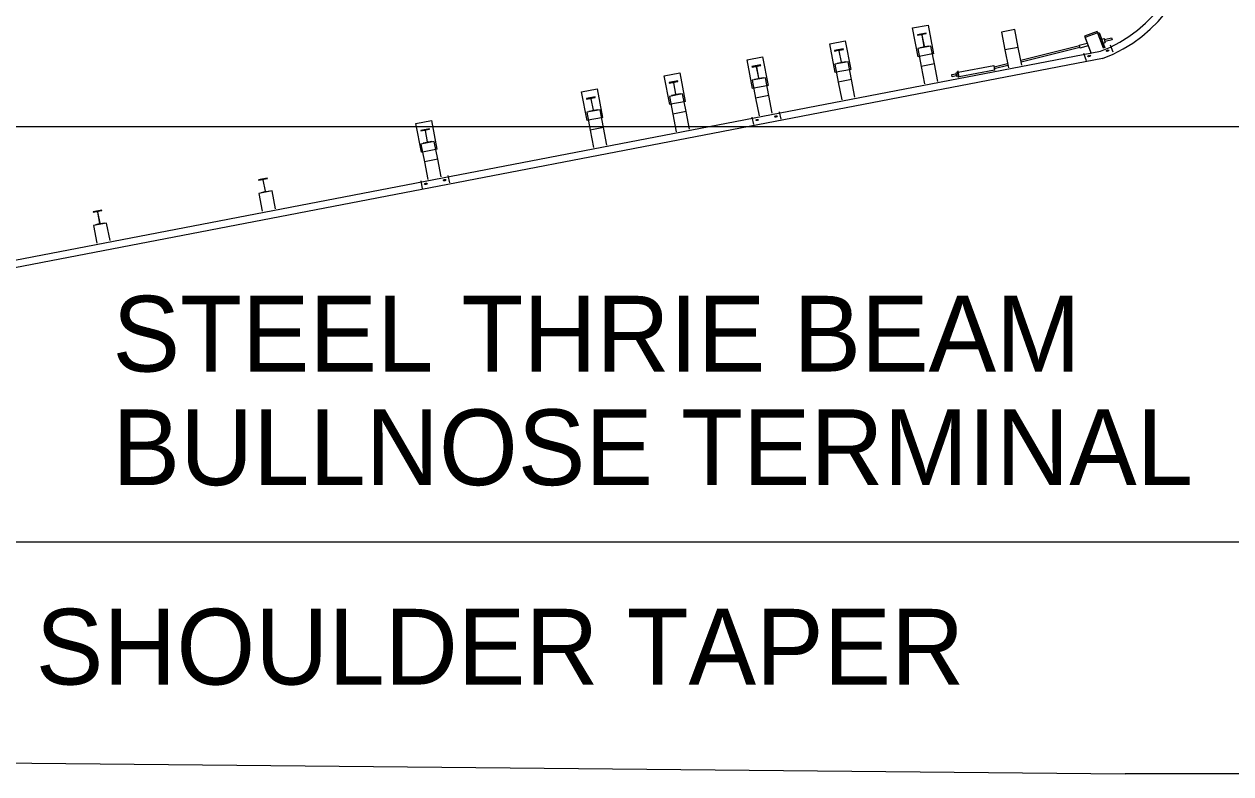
# Model space of a CAD drawing. Extents: x -617 to 43, y 30 to 431.
# Drawn here: x -333.54 to -288.8, y 305.35 to 333.15 of the extents above; entities that cross this region are included whole.
import ezdxf

# ---------------------------------------------------------------- set-up
doc = ezdxf.new("R2010")
doc.units = 0
for name, color, linetype in [('R_PL_ESH_PR', 7, 'Continuous'), ('R_PL_GRAILLT_PR', 7, 'Continuous'), ('R_PL_PCL_PR', 7, 'Continuous'), ('R_TS_DIM_PR', 7, 'Continuous'), ('R_TS_TS_PR', 7, 'Continuous')]:
    doc.layers.add(name, color=color, linetype=linetype)

msp = doc.modelspace()

# ---------------------------------------------------------------- linework, layer by layer
at = {"layer": 'R_PL_ESH_PR'}
for p in [(-482.656, 307.221), (-82.356, 305.355)]:
    msp.add_line(p, (-292.723, 305.355), dxfattribs=at)
at = {"layer": 'R_PL_GRAILLT_PR'}
for p, q in [((-300.598, 333.011), (-300.024, 333.121)), ((-300.393, 331.945), (-300.598, 333.011)), ((-300.024, 333.121), (-299.819, 332.056)), ((-296.809, 332.949), (-297.3, 332.854)), ((-296.682, 332.29), (-296.809, 332.949)), ((-293.751, 332.881), (-294.219, 332.703)), ((-293.515, 332.258), (-293.751, 332.881)), ((-303.671, 332.427), (-303.097, 332.538)), ((-303.465, 331.362), (-303.671, 332.427)), ((-303.097, 332.538), (-302.892, 331.473)), ((-300.096, 332.818), (-300.418, 332.755)), ((-300.418, 332.755), (-300.415, 332.739)), ((-300.415, 332.739), (-300.281, 332.765)), ((-300.257, 332.749), (-300.176, 332.33)), ((-300.162, 332.332), (-300.243, 332.751)), ((-300.227, 332.776), (-300.093, 332.802)), ((-300.093, 332.802), (-300.096, 332.818)), ((-297.3, 332.854), (-297.173, 332.195)), ((-294.417, 332.369), (-294.12, 332.442)), ((-294.219, 332.703), (-293.999, 332.122)), ((-294.191, 332.626), (-293.978, 332.07)), ((-293.764, 332.823), (-294.173, 332.666)), ((-293.73, 332.822), (-293.681, 332.84)), ((-293.73, 332.822), (-293.515, 332.258)), ((-293.514, 332.259), (-293.724, 332.805)), ((-293.681, 332.84), (-293.466, 332.28)), ((-293.584, 332.586), (-293.578, 332.598)), ((-293.578, 332.598), (-293.495, 332.619)), ((-293.524, 332.45), (-293.535, 332.459)), ((-293.524, 332.45), (-293.458, 332.466)), ((-293.495, 332.619), (-293.485, 332.61)), ((-293.483, 332.602), (-293.485, 332.61)), ((-293.469, 332.545), (-293.483, 332.602)), ((-293.479, 332.587), (-293.223, 332.65)), ((-293.455, 332.487), (-293.469, 332.545)), ((-293.203, 332.569), (-293.459, 332.506)), ((-293.453, 332.479), (-293.458, 332.466)), ((-293.453, 332.479), (-293.455, 332.487)), ((-293.223, 332.65), (-293.203, 332.569)), ((-348.997, 321.493), (-293.63, 332.146)), ((-303.169, 332.234), (-303.491, 332.172)), ((-303.491, 332.172), (-303.488, 332.156)), ((-303.488, 332.156), (-303.354, 332.182)), ((-303.33, 332.165), (-303.249, 331.746)), ((-303.235, 331.749), (-303.316, 332.168)), ((-303.299, 332.193), (-303.166, 332.218)), ((-303.166, 332.218), (-303.169, 332.234)), ((-299.917, 332.342), (-300.408, 332.247)), ((-300.408, 332.247), (-300.281, 331.588)), ((-299.862, 332.047), (-300.354, 331.953)), ((-300.193, 332.305), (-300.327, 332.279)), ((-300.327, 332.279), (-300.324, 332.263)), ((-300.004, 332.342), (-300.138, 332.316)), ((-300.001, 332.326), (-300.004, 332.342)), ((-299.79, 331.683), (-299.917, 332.342)), ((-299.819, 332.056), (-299.862, 332.047)), ((-296.682, 332.29), (-297.173, 332.195)), ((-297.173, 332.195), (-297.046, 331.536)), ((-296.554, 331.631), (-296.682, 332.29)), ((-294.412, 332.349), (-296.588, 331.804)), ((-294.397, 332.289), (-296.576, 331.743)), ((-294.417, 332.369), (-294.392, 332.268)), ((-294.083, 332.343), (-294.392, 332.268)), ((-294.266, 332.071), (-294.164, 331.802)), ((-293.165, 332.108), (-293.266, 332.374)), ((-293.552, 331.873), (-348.943, 321.215)), ((-306.733, 331.833), (-306.16, 331.944)), ((-306.528, 330.768), (-306.733, 331.833)), ((-306.231, 331.641), (-306.554, 331.578)), ((-306.554, 331.578), (-306.551, 331.562)), ((-306.551, 331.562), (-306.417, 331.588)), ((-306.392, 331.572), (-306.312, 331.152)), ((-306.298, 331.155), (-306.379, 331.574)), ((-306.362, 331.599), (-306.228, 331.625)), ((-306.228, 331.625), (-306.231, 331.641)), ((-306.16, 331.944), (-305.954, 330.879)), ((-302.989, 331.758), (-303.481, 331.664)), ((-303.481, 331.664), (-303.354, 331.005)), ((-303.266, 331.722), (-303.4, 331.696)), ((-303.4, 331.696), (-303.397, 331.68)), ((-303.077, 331.758), (-303.211, 331.732)), ((-303.074, 331.742), (-303.077, 331.758)), ((-302.863, 331.099), (-302.989, 331.758)), ((-300.354, 331.953), (-300.393, 331.945)), ((-299.79, 331.683), (-300.281, 331.588)), ((-300.281, 331.588), (-300.156, 330.938)), ((-299.664, 331.032), (-299.79, 331.683)), ((-298.903, 331.374), (-297.59, 331.615)), ((-297.59, 331.615), (-297.557, 331.438)), ((-297.074, 331.683), (-297.579, 331.556)), ((-297.063, 331.622), (-297.568, 331.495)), ((-309.806, 331.24), (-309.232, 331.35)), ((-309.601, 330.175), (-309.806, 331.24)), ((-309.232, 331.35), (-309.027, 330.285)), ((-306.052, 331.165), (-306.544, 331.07)), ((-306.328, 331.128), (-306.462, 331.102)), ((-306.462, 331.102), (-306.459, 331.086)), ((-306.338, 331.365), (-306.352, 331.362)), ((-306.139, 331.164), (-306.273, 331.139)), ((-306.136, 331.148), (-306.139, 331.164)), ((-305.925, 330.506), (-306.052, 331.165)), ((-303.427, 331.369), (-303.465, 331.362)), ((-302.935, 331.464), (-303.427, 331.369)), ((-302.863, 331.099), (-303.354, 331.005)), ((-302.892, 331.473), (-302.935, 331.464)), ((-302.736, 330.441), (-302.863, 331.099)), ((-299.142, 331.287), (-298.992, 331.315)), ((-299.127, 331.205), (-299.142, 331.287)), ((-298.977, 331.233), (-299.127, 331.205)), ((-298.93, 331.353), (-298.997, 331.34)), ((-298.997, 331.34), (-298.973, 331.207)), ((-298.906, 331.219), (-298.973, 331.207)), ((-298.908, 331.405), (-298.939, 331.399)), ((-298.899, 331.18), (-298.939, 331.399)), ((-298.868, 331.186), (-298.908, 331.405)), ((-298.873, 331.214), (-297.56, 331.456)), ((-312.868, 330.646), (-312.295, 330.756)), ((-312.663, 329.581), (-312.868, 330.646)), ((-312.295, 330.756), (-312.09, 329.691)), ((-309.304, 331.047), (-309.627, 330.985)), ((-309.627, 330.985), (-309.624, 330.969)), ((-309.624, 330.969), (-309.49, 330.994)), ((-309.465, 330.978), (-309.385, 330.559)), ((-309.371, 330.561), (-309.451, 330.981)), ((-309.435, 331.005), (-309.301, 331.031)), ((-309.301, 331.031), (-309.304, 331.047)), ((-306.544, 331.07), (-306.417, 330.411)), ((-306.489, 330.776), (-306.528, 330.768)), ((-305.998, 330.87), (-306.489, 330.776)), ((-305.954, 330.879), (-305.998, 330.87)), ((-303.354, 331.005), (-303.227, 330.347)), ((-312.366, 330.453), (-312.689, 330.391)), ((-312.689, 330.391), (-312.686, 330.375)), ((-312.686, 330.375), (-312.552, 330.401)), ((-312.528, 330.384), (-312.447, 329.965)), ((-312.433, 329.968), (-312.514, 330.387)), ((-312.497, 330.411), (-312.363, 330.437)), ((-312.363, 330.437), (-312.366, 330.453)), ((-309.125, 330.571), (-309.616, 330.476)), ((-309.616, 330.476), (-309.49, 329.817)), ((-309.562, 330.182), (-309.601, 330.175)), ((-309.071, 330.277), (-309.562, 330.182)), ((-309.401, 330.534), (-309.535, 330.509)), ((-309.535, 330.509), (-309.532, 330.493)), ((-309.212, 330.571), (-309.346, 330.545)), ((-309.209, 330.555), (-309.212, 330.571)), ((-308.998, 329.912), (-309.125, 330.571)), ((-309.027, 330.285), (-309.071, 330.277)), ((-305.925, 330.506), (-306.417, 330.411)), ((-306.417, 330.411), (-306.291, 329.757)), ((-305.799, 329.852), (-305.925, 330.506)), ((-312.187, 329.977), (-312.679, 329.883)), ((-312.679, 329.883), (-312.552, 329.224)), ((-312.464, 329.941), (-312.598, 329.915)), ((-312.598, 329.915), (-312.595, 329.899)), ((-312.275, 329.977), (-312.409, 329.951)), ((-312.272, 329.961), (-312.275, 329.977)), ((-312.06, 329.318), (-312.187, 329.977)), ((-308.998, 329.912), (-309.49, 329.817)), ((-309.49, 329.817), (-309.364, 329.166)), ((-308.873, 329.26), (-308.998, 329.912)), ((-305.477, 329.626), (-305.53, 329.904)), ((-319.014, 329.469), (-318.441, 329.579)), ((-318.809, 328.404), (-319.014, 329.469)), ((-318.441, 329.579), (-318.236, 328.514)), ((-312.625, 329.588), (-312.663, 329.581)), ((-312.133, 329.683), (-312.625, 329.588)), ((-312.06, 329.318), (-312.552, 329.224)), ((-312.09, 329.691), (-312.133, 329.683)), ((-311.936, 328.671), (-312.06, 329.318)), ((-306.555, 329.707), (-306.501, 329.429)), ((-318.512, 329.276), (-318.835, 329.214)), ((-318.835, 329.214), (-318.832, 329.198)), ((-318.832, 329.198), (-318.698, 329.224)), ((-318.674, 329.207), (-318.593, 328.788)), ((-318.579, 328.791), (-318.66, 329.21)), ((-318.643, 329.234), (-318.509, 329.26)), ((-318.509, 329.26), (-318.512, 329.276)), ((-312.552, 329.224), (-312.427, 328.576)), ((-318.333, 328.8), (-318.825, 328.705)), ((-318.825, 328.705), (-318.698, 328.046)), ((-318.771, 328.411), (-318.809, 328.404)), ((-318.279, 328.506), (-318.771, 328.411)), ((-318.609, 328.763), (-318.743, 328.738)), ((-318.743, 328.738), (-318.74, 328.722)), ((-318.421, 328.8), (-318.555, 328.774)), ((-318.418, 328.784), (-318.421, 328.8)), ((-318.206, 328.141), (-318.333, 328.8)), ((-318.236, 328.514), (-318.279, 328.506)), ((-318.206, 328.141), (-318.698, 328.046)), ((-318.698, 328.046), (-318.572, 327.394)), ((-318.081, 327.489), (-318.206, 328.141)), ((-317.758, 327.263), (-317.812, 327.54)), ((-324.523, 327.443), (-324.845, 327.381)), ((-324.845, 327.381), (-324.842, 327.365)), ((-324.842, 327.365), (-324.708, 327.39)), ((-324.684, 327.374), (-324.603, 326.955)), ((-324.589, 326.957), (-324.67, 327.376)), ((-324.654, 327.401), (-324.52, 327.427)), ((-324.52, 327.427), (-324.523, 327.443)), ((-318.836, 327.343), (-318.783, 327.065)), ((-324.344, 326.967), (-324.835, 326.872)), ((-324.835, 326.872), (-324.709, 326.213)), ((-324.62, 326.93), (-324.754, 326.904)), ((-324.754, 326.904), (-324.751, 326.888)), ((-324.431, 326.966), (-324.565, 326.941)), ((-324.428, 326.95), (-324.431, 326.966)), ((-324.217, 326.308), (-324.344, 326.967)), ((-330.658, 326.255), (-330.981, 326.193)), ((-330.981, 326.193), (-330.978, 326.177)), ((-330.978, 326.177), (-330.844, 326.203)), ((-330.819, 326.186), (-330.739, 325.767)), ((-330.725, 325.77), (-330.805, 326.189)), ((-330.789, 326.213), (-330.655, 326.239)), ((-330.655, 326.239), (-330.658, 326.255)), ((-330.479, 325.779), (-330.971, 325.685)), ((-330.755, 325.743), (-330.889, 325.717)), ((-330.889, 325.717), (-330.886, 325.701)), ((-330.567, 325.779), (-330.7, 325.753)), ((-330.563, 325.763), (-330.567, 325.779)), ((-330.354, 325.127), (-330.479, 325.779)), ((-330.971, 325.685), (-330.845, 325.033))]:
    msp.add_line(p, q, dxfattribs=at)
for centre, radius, start, end in [((-295.49, 336.983), 5.182, 291.0425, 69.5085), ((-295.49, 336.983), 5.465, 290.7756, 69.5085), ((-300.278, 332.745), 0.0209, 10.9, 100.9), ((-300.223, 332.755), 0.0209, 100.9, 190.9), ((-294.162, 332.637), 0.031, 111.0076, 201.0076), ((-293.753, 332.794), 0.031, 21.0076, 111.0076), ((-303.35, 332.161), 0.0209, 10.9, 100.9), ((-303.296, 332.172), 0.0209, 100.9, 190.9), ((-300.197, 332.326), 0.0209, 280.9, 10.9), ((-300.142, 332.336), 0.0209, 190.9, 280.9), ((-306.413, 331.568), 0.0209, 10.9, 100.9), ((-306.358, 331.578), 0.0209, 100.9, 190.9), ((-303.27, 331.742), 0.0209, 280.9, 10.9), ((-303.215, 331.753), 0.0209, 190.9, 280.9), ((-306.332, 331.149), 0.0209, 280.9, 10.9), ((-306.277, 331.159), 0.0209, 190.9, 280.9), ((-309.486, 330.974), 0.0209, 10.9, 100.9), ((-309.431, 330.985), 0.0209, 100.9, 190.9), ((-312.548, 330.38), 0.0209, 10.9, 100.9), ((-312.493, 330.391), 0.0209, 100.9, 190.9), ((-309.405, 330.555), 0.0209, 280.9, 10.9), ((-309.35, 330.565), 0.0209, 190.9, 280.9), ((-312.468, 329.961), 0.0209, 280.9, 10.9), ((-312.413, 329.972), 0.0209, 190.9, 280.9), ((-318.694, 329.203), 0.0209, 10.9, 100.9), ((-318.639, 329.214), 0.0209, 100.9, 190.9), ((-318.613, 328.784), 0.0209, 280.9, 10.9), ((-318.559, 328.795), 0.0209, 190.9, 280.9), ((-324.704, 327.37), 0.0209, 10.8811, 100.8811), ((-324.65, 327.38), 0.0209, 100.8811, 190.8811), ((-324.624, 326.951), 0.0209, 280.8811, 10.8811), ((-324.569, 326.961), 0.0209, 190.8811, 280.8811), ((-330.84, 326.182), 0.0209, 10.8811, 100.8811), ((-330.785, 326.193), 0.0209, 100.8811, 190.8811), ((-330.759, 325.763), 0.0209, 280.8811, 10.8811), ((-330.704, 325.774), 0.0209, 190.8811, 280.8811)]:
    msp.add_arc(centre, radius, start, end, dxfattribs=at)
for centre, major_axis in [((-294.051, 331.974), (0.0443, 0.0169)), ((-293.367, 332.171), (-0.0443, -0.0169)), ((-305.667, 329.732), (-0.0465, -0.009)), ((-306.364, 329.598), (0.0465, 0.009)), ((-318.645, 327.233), (0.0465, 0.009)), ((-317.948, 327.367), (-0.0465, -0.009))]:
    msp.add_ellipse(centre, major_axis=major_axis, ratio=0.498345, dxfattribs=at)
at = {"layer": 'R_PL_PCL_PR'}
msp.add_line((-522.704, 329.355), (-76.956, 329.355), dxfattribs=at)
at = {"layer": 'R_TS_TS_PR'}
msp.add_lwpolyline([(-357.18, 350.846), (-284.313, 350.846), (-284.313, 313.941), (-357.18, 313.941)], close=True, dxfattribs=at)

# ---------------------------------------------------------------- texts
at = {"layer": 'R_TS_DIM_PR'}
for s, p in [('STEEL THRIE BEAM', (-330.262, 320.272)), ('BULLNOSE TERMINAL', (-330.262, 316.06)), ('100:1 SHOULDER TAPER', (-343.548, 308.666))]:
    msp.add_text(s, height=2.808, dxfattribs=at).set_placement(p)

doc.saveas('drawing.dxf')
